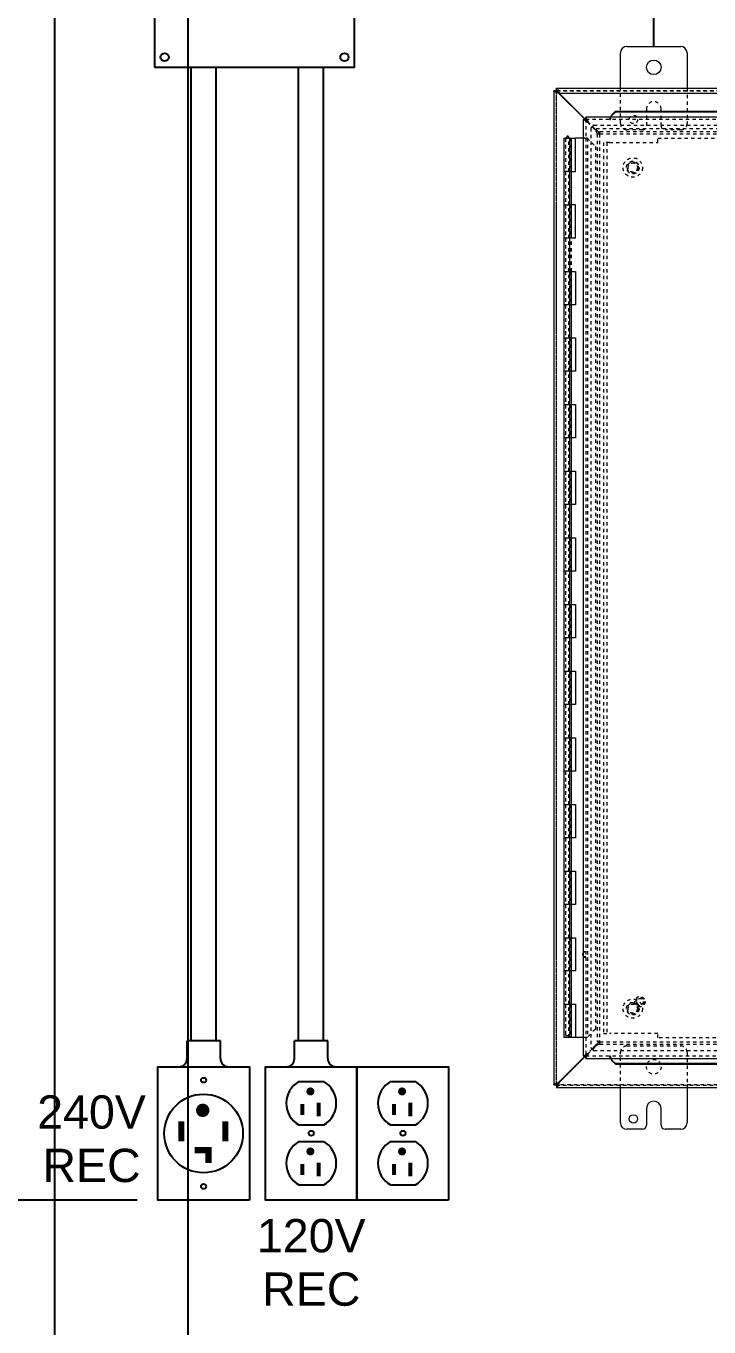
# Model space of a CAD drawing. Header units: inches. Extents: x -1574 to 492, y -294 to 234.
# Drawn here: x 217 to 237.49, y 58.92 to 97.97 of the extents above; entities that cross this region are included whole.
import ezdxf
from ezdxf.enums import TextEntityAlignment as Align

# ---------------------------------------------------------------- set-up
doc = ezdxf.new("R2010")
doc.units = ezdxf.units.IN
doc.header["$MEASUREMENT"] = 0
doc.linetypes.add('HIDDEN', pattern=[0.075, 0.05, -0.025])
for name, color, linetype in [('BODY', 3, 'Continuous'), ('Chamber', 9, 'Continuous'), ('DIMS', 171, 'Continuous'), ('EXTERIOR ELEC EQUIP', 190, 'Continuous'), ('FRONT_DOOR', 1, 'Continuous'), ('PANEL', 150, 'Continuous')]:
    doc.layers.add(name, color=color, linetype=linetype)
doc.styles.get("Standard").update_dxf_attribs({"font": 'ARIAL.TTF'})
doc.dimstyles.get("Standard").update_dxf_attribs({"dimtxt": 0.18, "dimasz": 0.18, "dimexe": 0.18, "dimexo": 0.0625, "dimgap": 0.09, "dimtad": 0, "dimtih": 1, "dimtoh": 1, "dimdec": 4, "dimzin": 0, "dimdsep": 46, "dimtxsty": 'Standard', "dimcen": 0.09, "dimadec": 0, "dimazin": 0, "dimtfac": 1, "dimtdec": 4, "dimtofl": 0, "dimtmove": 0, "dimatfit": 3, "dimfxl": 0, "dimtolj": 1, "dimtzin": 0, "dimarcsym": 0})

# ---------------------------------------------------------------- blocks, each defined once
blk = doc.blocks.new('controlbox')
at = {"layer": 'BODY', "linetype": 'Continuous', "lineweight": 15}
for p, q in [((-0.2, 32.19), (1.42, 32.19)), ((-0.39, 30.94), (-0.39, 32)), ((1.61, 32), (1.61, 30.94)), ((-2.39, 30.86), (-2.39, 1.02)), ((-2.318, 30.86), (-2.39, 30.86)), ((-2.31, 30.868), (-2.31, 30.94)), ((-2.31, 30.94), (21.53, 30.94)), ((-2.31, 30.838), (-2.31, 30.86)), ((-2.31, 30.86), (-2.288, 30.86)), ((-1.453, 29.995), (-2.238, 30.78)), ((-2.23, 30.788), (21.45, 30.788)), ((-1.437, 29.995), (-2.23, 30.788)), ((-2.091, 29.44), (-2.091, 28.44)), ((-2.091, 29.44), (-1.856, 29.44)), ((-1.856, 28.44), (-1.856, 29.44)), ((-1.856, 29.44), (-1.844, 29.44)), ((-1.844, 29.44), (-1.737, 29.44)), ((-1.873, 28.44), (-2.091, 28.44)), ((-2.091, 27.44), (-2.091, 26.44)), ((-2.091, 27.44), (-1.873, 27.44)), ((-1.856, 26.44), (-1.856, 27.44)), ((-1.873, 26.44), (-2.091, 26.44)), ((-2.091, 25.44), (-2.091, 24.44)), ((-2.091, 25.44), (-1.873, 25.44)), ((-1.856, 24.44), (-1.856, 25.44)), ((-1.873, 24.44), (-2.091, 24.44)), ((-2.091, 23.44), (-2.091, 22.44)), ((-2.091, 23.44), (-1.873, 23.44)), ((-1.856, 22.44), (-1.856, 23.44)), ((-1.873, 22.44), (-2.091, 22.44)), ((-2.091, 21.44), (-2.091, 20.44)), ((-2.091, 21.44), (-1.873, 21.44)), ((-1.856, 20.44), (-1.856, 21.44)), ((-1.873, 20.44), (-2.091, 20.44)), ((-2.091, 19.44), (-2.091, 18.44)), ((-2.091, 19.44), (-1.873, 19.44)), ((-1.856, 18.44), (-1.856, 19.44)), ((-1.873, 18.44), (-2.091, 18.44)), ((-2.091, 17.44), (-2.091, 16.44)), ((-2.091, 17.44), (-1.873, 17.44)), ((-1.856, 16.44), (-1.856, 17.44)), ((-1.873, 16.44), (-2.091, 16.44)), ((-2.091, 15.44), (-2.091, 14.44)), ((-2.091, 15.44), (-1.873, 15.44)), ((-1.856, 14.44), (-1.856, 15.44)), ((-1.873, 14.44), (-2.091, 14.44)), ((-2.091, 13.44), (-2.091, 12.44)), ((-2.091, 13.44), (-1.873, 13.44)), ((-1.856, 12.44), (-1.856, 13.44)), ((-1.873, 12.44), (-2.091, 12.44)), ((-2.091, 11.44), (-2.091, 10.44)), ((-2.091, 11.44), (-1.873, 11.44)), ((-1.856, 10.44), (-1.856, 11.44)), ((-1.873, 10.44), (-2.091, 10.44)), ((-2.091, 9.44), (-2.091, 8.44)), ((-2.091, 9.44), (-1.873, 9.44)), ((-1.856, 8.44), (-1.856, 9.44)), ((-1.873, 8.44), (-2.091, 8.44)), ((-2.091, 7.44), (-2.091, 6.44)), ((-2.091, 7.44), (-1.873, 7.44)), ((-1.856, 6.44), (-1.856, 7.44)), ((-1.873, 6.44), (-2.091, 6.44)), ((-2.091, 5.44), (-2.091, 4.44)), ((-2.091, 5.44), (-1.873, 5.44)), ((-1.856, 4.44), (-1.856, 5.44)), ((-1.873, 4.44), (-2.091, 4.44)), ((-2.091, 3.44), (-2.091, 2.44)), ((-2.091, 3.44), (-1.873, 3.44)), ((-1.856, 2.44), (-1.856, 3.44)), ((-1.856, 2.44), (-2.091, 2.44)), ((-1.844, 2.44), (-1.856, 2.44)), ((-1.737, 2.44), (-1.844, 2.44)), ((-2.238, 1.1), (-1.447, 1.891)), ((-1.433, 1.889), (-2.23, 1.092)), ((-2.39, 1.02), (-2.318, 1.02)), ((-2.31, 1.02), (-2.31, 1.042)), ((-2.288, 1.02), (-2.31, 1.02)), ((-2.31, 1.012), (-2.31, 0.94)), ((-2.31, 0.94), (21.53, 0.94)), ((-0.39, -0.12), (-0.39, 0.94)), ((1.61, 0.94), (1.61, -0.12)), ((0.391, 0.315), (0.391, -0.19)), ((0.829, -0.19), (0.829, 0.315)), ((0.271, -0.31), (-0.2, -0.31)), ((1.42, -0.31), (0.949, -0.31))]:
    blk.add_line(p, q, dxfattribs=at)
at = {"layer": 'BODY', "linetype": 'HIDDEN', "lineweight": 0}
for p, q in [((-2.318, 30.86), (-2.318, 1.02)), ((-2.31, 30.868), (21.53, 30.868)), ((-2.288, 30.86), (21.508, 30.86)), ((-0.39, 29.88), (-0.39, 30.94)), ((1.61, 30.94), (1.61, 29.88)), ((-2.31, 1.042), (-2.31, 30.838)), ((0.391, 30.315), (0.391, 29.81)), ((0.829, 29.81), (0.829, 30.315)), ((-1.167, 29.709), (-1.453, 29.995)), ((-1.159, 29.717), (-1.437, 29.995)), ((-1.275, 29.742), (-1.275, 2.138)), ((-1.167, 29.709), (-1.222, 29.764)), ((-1.159, 29.717), (-1.214, 29.772)), ((-1.192, 29.825), (20.412, 29.825)), ((20.379, 29.717), (-1.159, 29.717)), ((0.271, 29.69), (-0.2, 29.69)), ((1.42, 29.69), (0.949, 29.69)), ((-2.037, 29.44), (-2.037, 28.44)), ((-1.939, 28.44), (-1.939, 29.44)), ((-1.912, 28.44), (-1.912, 29.44)), ((-1.908, 29.44), (-1.908, 28.44)), ((-1.394, 29.44), (-1.144, 29.19)), ((-1.015, 29.557), (-1.087, 29.557)), ((-1.087, 29.557), (-1.087, 2.323)), ((-1.087, 29.557), (-1.087, 29.557)), ((-1.015, 29.557), (-1.015, 29.557)), ((-1.015, 29.557), (-1.015, 2.323)), ((-1.007, 29.565), (-1.007, 29.637)), ((-1.007, 29.637), (20.227, 29.637)), ((-1.007, 29.565), (-1.007, 29.565)), ((-1.007, 29.565), (20.227, 29.565)), ((-1.144, 29.19), (-1.144, 2.69)), ((-1.936, 27.44), (-1.936, 28.44)), ((-1.908, 27.44), (-1.908, 28.44)), ((-1.856, 28.44), (-1.873, 28.44)), ((-2.037, 27.44), (-2.037, 26.44)), ((-1.939, 26.44), (-1.939, 27.44)), ((-1.912, 26.44), (-1.912, 27.44)), ((-1.908, 27.44), (-1.908, 26.44)), ((-1.873, 27.44), (-1.856, 27.44)), ((-1.936, 25.44), (-1.936, 26.44)), ((-1.908, 25.44), (-1.908, 26.44)), ((-1.856, 26.44), (-1.873, 26.44)), ((-2.037, 25.44), (-2.037, 24.44)), ((-1.939, 24.44), (-1.939, 25.44)), ((-1.912, 24.44), (-1.912, 25.44)), ((-1.908, 25.44), (-1.908, 24.44)), ((-1.873, 25.44), (-1.856, 25.44)), ((-1.936, 23.44), (-1.936, 24.44)), ((-1.908, 23.44), (-1.908, 24.44)), ((-1.856, 24.44), (-1.873, 24.44)), ((-2.037, 23.44), (-2.037, 22.44)), ((-1.939, 22.44), (-1.939, 23.44)), ((-1.912, 22.44), (-1.912, 23.44)), ((-1.908, 23.44), (-1.908, 22.44)), ((-1.873, 23.44), (-1.856, 23.44)), ((-1.936, 21.44), (-1.936, 22.44)), ((-1.908, 21.44), (-1.908, 22.44)), ((-1.856, 22.44), (-1.873, 22.44)), ((-2.037, 21.44), (-2.037, 20.44)), ((-1.939, 20.44), (-1.939, 21.44)), ((-1.912, 20.44), (-1.912, 21.44)), ((-1.908, 21.44), (-1.908, 20.44)), ((-1.873, 21.44), (-1.856, 21.44)), ((-1.936, 19.44), (-1.936, 20.44)), ((-1.908, 19.44), (-1.908, 20.44)), ((-1.856, 20.44), (-1.873, 20.44)), ((-2.037, 19.44), (-2.037, 18.44)), ((-1.939, 18.44), (-1.939, 19.44)), ((-1.912, 18.44), (-1.912, 19.44)), ((-1.908, 19.44), (-1.908, 18.44)), ((-1.873, 19.44), (-1.856, 19.44)), ((-1.936, 17.44), (-1.936, 18.44)), ((-1.908, 17.44), (-1.908, 18.44)), ((-1.856, 18.44), (-1.873, 18.44)), ((-2.037, 17.44), (-2.037, 16.44)), ((-1.939, 16.44), (-1.939, 17.44)), ((-1.912, 16.44), (-1.912, 17.44)), ((-1.908, 17.44), (-1.908, 16.44)), ((-1.873, 17.44), (-1.856, 17.44)), ((-1.936, 15.44), (-1.936, 16.44)), ((-1.908, 15.44), (-1.908, 16.44)), ((-1.856, 16.44), (-1.873, 16.44)), ((-2.037, 15.44), (-2.037, 14.44)), ((-1.939, 14.44), (-1.939, 15.44)), ((-1.912, 14.44), (-1.912, 15.44)), ((-1.908, 15.44), (-1.908, 14.44)), ((-1.873, 15.44), (-1.856, 15.44)), ((-1.936, 13.44), (-1.936, 14.44)), ((-1.908, 13.44), (-1.908, 14.44)), ((-1.856, 14.44), (-1.873, 14.44)), ((-2.037, 13.44), (-2.037, 12.44)), ((-1.939, 12.44), (-1.939, 13.44)), ((-1.912, 12.44), (-1.912, 13.44)), ((-1.908, 13.44), (-1.908, 12.44)), ((-1.873, 13.44), (-1.856, 13.44)), ((-1.936, 11.44), (-1.936, 12.44)), ((-1.908, 11.44), (-1.908, 12.44)), ((-1.856, 12.44), (-1.873, 12.44)), ((-2.037, 11.44), (-2.037, 10.44)), ((-1.939, 10.44), (-1.939, 11.44)), ((-1.912, 10.44), (-1.912, 11.44)), ((-1.908, 11.44), (-1.908, 10.44)), ((-1.873, 11.44), (-1.856, 11.44)), ((-1.936, 9.44), (-1.936, 10.44)), ((-1.908, 9.44), (-1.908, 10.44)), ((-1.856, 10.44), (-1.873, 10.44)), ((-2.037, 9.44), (-2.037, 8.44)), ((-1.939, 8.44), (-1.939, 9.44)), ((-1.912, 8.44), (-1.912, 9.44)), ((-1.908, 9.44), (-1.908, 8.44)), ((-1.873, 9.44), (-1.856, 9.44)), ((-1.936, 7.44), (-1.936, 8.44)), ((-1.908, 7.44), (-1.908, 8.44)), ((-1.856, 8.44), (-1.873, 8.44)), ((-2.037, 7.44), (-2.037, 6.44)), ((-1.939, 6.44), (-1.939, 7.44)), ((-1.912, 6.44), (-1.912, 7.44)), ((-1.908, 7.44), (-1.908, 6.44)), ((-1.873, 7.44), (-1.856, 7.44)), ((-1.936, 5.44), (-1.936, 6.44)), ((-1.908, 5.44), (-1.908, 6.44)), ((-1.856, 6.44), (-1.873, 6.44)), ((-2.037, 5.44), (-2.037, 4.44)), ((-1.939, 4.44), (-1.939, 5.44)), ((-1.912, 4.44), (-1.912, 5.44)), ((-1.908, 5.44), (-1.908, 4.44)), ((-1.873, 5.44), (-1.856, 5.44)), ((-1.936, 3.44), (-1.936, 4.44)), ((-1.908, 3.44), (-1.908, 4.44)), ((-1.856, 4.44), (-1.873, 4.44)), ((-2.037, 3.44), (-2.037, 2.44)), ((-1.939, 2.44), (-1.939, 3.44)), ((-1.912, 2.44), (-1.912, 3.44)), ((-1.908, 3.44), (-1.908, 2.44)), ((-1.873, 3.44), (-1.856, 3.44)), ((-1.144, 2.69), (-1.394, 2.44)), ((-1.447, 1.891), (-1.167, 2.171)), ((-1.159, 2.163), (-1.433, 1.889)), ((-1.222, 2.116), (-1.167, 2.171)), ((-1.159, 2.163), (-1.214, 2.108)), ((-1.192, 2.055), (20.412, 2.055)), ((-1.015, 2.323), (-1.087, 2.323)), ((-1.087, 2.323), (-1.087, 2.323)), ((-1.015, 2.323), (-1.015, 2.323)), ((-1.007, 2.315), (-1.007, 2.315)), ((-1.007, 2.315), (20.227, 2.315)), ((-1.007, 2.243), (-1.007, 2.315)), ((-1.007, 2.243), (20.227, 2.243)), ((-0.39, 0.94), (-0.39, 2)), ((-0.2, 2.19), (1.42, 2.19)), ((1.61, 2), (1.61, 0.94)), ((-2.31, 1.012), (21.53, 1.012)), ((21.508, 1.02), (-2.288, 1.02))]:
    blk.add_line(p, q, dxfattribs=at)
at = {"layer": 'BODY', "linetype": 'Continuous', "lineweight": 15}
for centre, radius in [((0.61, 31.565), 0.219), ((0, 0), 0.125)]:
    blk.add_circle(centre, radius, dxfattribs=at)
at = {"layer": 'BODY', "linetype": 'HIDDEN', "lineweight": 0}
for centre, radius in [((0, 30), 0.125), ((-0.02, 28.557), 0.29), ((-0.02, 28.557), 0.19), ((-0.02, 28.557), 0.188), ((-0.02, 28.557), 0.165), ((-0.02, 28.557), 0.138), ((-0.02, 3.31), 0.29), ((-0.02, 3.31), 0.19), ((-0.02, 3.31), 0.187), ((-0.02, 3.31), 0.165), ((-0.02, 3.31), 0.138), ((0.61, 1.565), 0.219)]:
    blk.add_circle(centre, radius, dxfattribs=at)
at = {"layer": 'BODY', "linetype": 'Continuous', "lineweight": 15}
for centre, radius, start, end in [((-0.2, 32), 0.19, 90, 180), ((1.42, 32), 0.19, 0, 90), ((0.61, 0.315), 0.219, 0, 180), ((-0.2, -0.12), 0.19, 180, 270), ((0.271, -0.19), 0.12, 270, 0), ((0.949, -0.19), 0.12, 180, 270), ((1.42, -0.12), 0.19, 270, 0)]:
    blk.add_arc(centre, radius, start, end, dxfattribs=at)
at = {"layer": 'BODY', "linetype": 'HIDDEN', "lineweight": 0}
for centre, radius, start, end in [((0.61, 30.315), 0.219, 0, 180), ((-1.244, 29.742), 0.031, 45, 180), ((-1.192, 29.794), 0.031, 90, 225), ((-0.2, 29.88), 0.19, 180, 270), ((0.271, 29.81), 0.12, 270, 0), ((0.949, 29.81), 0.12, 180, 270), ((1.42, 29.88), 0.19, 270, 0), ((-1.244, 2.138), 0.031, 180, 315), ((-1.192, 2.086), 0.031, 135, 270), ((-0.2, 2), 0.19, 90, 180), ((1.42, 2), 0.19, 0, 90)]:
    blk.add_arc(centre, radius, start, end, dxfattribs=at)
at = {"layer": 'BODY', "linetype": 'Continuous', "lineweight": 15}
for points, knots in [([(-2.238, 30.78), (-2.256, 30.786), (-2.292, 30.798), (-2.339, 30.816), (-2.374, 30.834), (-2.389, 30.849), (-2.39, 30.858), (-2.39, 30.86)], [0, 0, 0, 0, 0.22646, 0.452969, 0.679478, 0.905987, 1, 1, 1, 1]), ([(-2.238, 30.78), (-2.249, 30.787), (-2.27, 30.8), (-2.297, 30.821), (-2.315, 30.841), (-2.317, 30.854), (-2.318, 30.86)], [0, 0, 0, 0, 0.253317, 0.508205, 0.763097, 1, 1, 1, 1]), ([(-2.31, 30.94), (-2.304, 30.938), (-2.292, 30.934), (-2.274, 30.905), (-2.256, 30.863), (-2.241, 30.821), (-2.232, 30.795), (-2.23, 30.788)], [0, 0, 0, 0, 0.22646, 0.452969, 0.679478, 0.905987, 1, 1, 1, 1]), ([(-2.31, 30.868), (-2.303, 30.867), (-2.29, 30.864), (-2.269, 30.845), (-2.249, 30.819), (-2.236, 30.798), (-2.23, 30.788)], [0, 0, 0, 0, 0.253317, 0.508205, 0.763097, 1, 1, 1, 1]), ([(-2.39, 1.02), (-2.388, 1.026), (-2.384, 1.038), (-2.355, 1.056), (-2.313, 1.074), (-2.271, 1.089), (-2.245, 1.098), (-2.238, 1.1)], [0, 0, 0, 0, 0.22646, 0.452969, 0.679478, 0.905987, 1, 1, 1, 1]), ([(-2.318, 1.02), (-2.317, 1.027), (-2.314, 1.04), (-2.295, 1.061), (-2.269, 1.081), (-2.248, 1.094), (-2.238, 1.1)], [0, 0, 0, 0, 0.253317, 0.508205, 0.763097, 1, 1, 1, 1]), ([(-2.23, 1.092), (-2.236, 1.074), (-2.248, 1.038), (-2.266, 0.991), (-2.284, 0.956), (-2.299, 0.941), (-2.308, 0.94), (-2.31, 0.94)], [0, 0, 0, 0, 0.22646, 0.452969, 0.679478, 0.905987, 1, 1, 1, 1]), ([(-2.23, 1.092), (-2.237, 1.081), (-2.25, 1.06), (-2.271, 1.033), (-2.291, 1.015), (-2.304, 1.013), (-2.31, 1.012)], [0, 0, 0, 0, 0.253317, 0.508205, 0.763097, 1, 1, 1, 1])]:
    blk.add_open_spline(points, degree=3, knots=knots, dxfattribs=at)
at = {"layer": 'BODY', "linetype": 'HIDDEN', "lineweight": 0}
for points, knots in [([(-1.015, 29.557), (-1.019, 29.571), (-1.026, 29.598), (-1.067, 29.639), (-1.117, 29.676), (-1.152, 29.699), (-1.167, 29.709)], [0, 0, 0, 0, 0.268288, 0.536871, 0.805455, 1, 1, 1, 1]), ([(-1.087, 29.557), (-1.09, 29.575), (-1.097, 29.612), (-1.13, 29.663), (-1.156, 29.695), (-1.167, 29.709)], [0, 0, 0, 0, 0.360075, 0.721507, 1, 1, 1, 1]), ([(-1.159, 29.717), (-1.146, 29.696), (-1.118, 29.655), (-1.077, 29.604), (-1.04, 29.573), (-1.017, 29.567), (-1.007, 29.565)], [0, 0, 0, 0, 0.268288, 0.536871, 0.805455, 1, 1, 1, 1]), ([(-1.159, 29.717), (-1.141, 29.703), (-1.104, 29.674), (-1.054, 29.644), (-1.021, 29.639), (-1.007, 29.637)], [0, 0, 0, 0, 0.360075, 0.721507, 1, 1, 1, 1]), ([(-1.167, 2.171), (-1.146, 2.184), (-1.105, 2.212), (-1.054, 2.253), (-1.023, 2.29), (-1.017, 2.313), (-1.015, 2.323)], [0, 0, 0, 0, 0.268288, 0.536871, 0.805455, 1, 1, 1, 1]), ([(-1.167, 2.171), (-1.153, 2.189), (-1.124, 2.226), (-1.094, 2.276), (-1.089, 2.309), (-1.087, 2.323)], [0, 0, 0, 0, 0.360075, 0.721507, 1, 1, 1, 1]), ([(-1.007, 2.315), (-1.021, 2.311), (-1.048, 2.303), (-1.089, 2.263), (-1.126, 2.213), (-1.149, 2.178), (-1.159, 2.163)], [0, 0, 0, 0, 0.26864, 0.537575, 0.806511, 1, 1, 1, 1]), ([(-1.007, 2.243), (-1.025, 2.24), (-1.062, 2.233), (-1.113, 2.2), (-1.145, 2.174), (-1.159, 2.163)], [0, 0, 0, 0, 0.360547, 0.722452, 1, 1, 1, 1])]:
    blk.add_open_spline(points, degree=3, knots=knots, dxfattribs=at)
at = {"layer": 'FRONT_DOOR', "linetype": 'Continuous', "lineweight": 15}
for p, q in [((-0.665, 30.096), (-0.665, 30.097)), ((-0.656, 30.133), (-0.536, 30.246)), ((-0.536, 30.221), (-0.656, 30.108)), ((-0.656, 30.133), (-0.656, 30.108)), ((-0.536, 30.221), (-0.536, 30.246)), ((-0.536, 30.246), (19.774, 30.246)), ((19.774, 30.221), (-0.536, 30.221)), ((-1.506, 29.995), (-1.506, 1.891)), ((-1.506, 29.995), (-1.434, 29.995)), ((20.671, 30.068), (-1.433, 30.068)), ((-1.433, 29.996), (-1.433, 30.068)), ((-1.993, 29.502), (-2.029, 29.44)), ((-1.955, 29.502), (-1.993, 29.502)), ((-1.919, 29.44), (-1.955, 29.502)), ((-1.506, 29.44), (-1.737, 29.44)), ((-1.737, 28.44), (-1.737, 29.44)), ((-2.091, 28.44), (-2.091, 27.44)), ((-1.974, 28.44), (-1.737, 28.44)), ((-1.737, 27.44), (-1.974, 27.44)), ((-1.737, 26.44), (-1.737, 27.44)), ((-2.091, 26.44), (-2.091, 25.44)), ((-1.737, 26.44), (-1.974, 26.44)), ((-1.974, 25.44), (-1.737, 25.44)), ((-1.737, 25.44), (-1.737, 24.44)), ((-2.091, 24.44), (-2.091, 23.44)), ((-1.737, 24.44), (-1.974, 24.44)), ((-1.974, 23.44), (-1.737, 23.44)), ((-1.737, 23.44), (-1.737, 22.44)), ((-2.091, 22.44), (-2.091, 21.44)), ((-1.737, 22.44), (-1.974, 22.44)), ((-1.974, 21.44), (-1.737, 21.44)), ((-1.737, 21.44), (-1.737, 20.44)), ((-2.091, 20.44), (-2.091, 19.44)), ((-1.737, 20.44), (-1.974, 20.44)), ((-1.974, 19.44), (-1.737, 19.44)), ((-1.737, 19.44), (-1.737, 18.44)), ((-2.091, 18.44), (-2.091, 17.44)), ((-1.737, 18.44), (-1.974, 18.44)), ((-1.974, 17.44), (-1.737, 17.44)), ((-1.737, 17.44), (-1.737, 16.44)), ((-2.091, 16.44), (-2.091, 15.44)), ((-1.737, 16.44), (-1.974, 16.44)), ((-1.974, 15.44), (-1.737, 15.44)), ((-1.737, 15.44), (-1.737, 14.44)), ((-2.091, 14.44), (-2.091, 13.44)), ((-1.737, 14.44), (-1.974, 14.44)), ((-1.974, 13.44), (-1.737, 13.44)), ((-1.737, 13.44), (-1.737, 12.44)), ((-2.091, 12.44), (-2.091, 11.44)), ((-1.737, 12.44), (-1.974, 12.44)), ((-1.974, 11.44), (-1.737, 11.44)), ((-1.737, 11.44), (-1.737, 10.44)), ((-2.091, 10.44), (-2.091, 9.44)), ((-1.737, 10.44), (-1.974, 10.44)), ((-1.974, 9.44), (-1.737, 9.44)), ((-1.737, 9.44), (-1.737, 8.44)), ((-2.091, 8.44), (-2.091, 7.44)), ((-1.737, 8.44), (-1.974, 8.44)), ((-1.974, 7.44), (-1.737, 7.44)), ((-1.737, 7.44), (-1.737, 6.44)), ((-2.091, 6.44), (-2.091, 5.44)), ((-1.737, 6.44), (-1.974, 6.44)), ((-1.974, 5.44), (-1.737, 5.44)), ((-1.737, 5.44), (-1.737, 4.44)), ((-2.091, 4.44), (-2.091, 3.44)), ((-1.737, 4.44), (-1.974, 4.44)), ((-1.974, 3.44), (-1.737, 3.44)), ((-1.737, 3.44), (-1.737, 2.44)), ((-1.506, 2.44), (-1.737, 2.44)), ((-1.434, 1.891), (-1.506, 1.891)), ((-1.433, 1.818), (-1.433, 1.89)), ((-1.433, 1.818), (20.671, 1.818)), ((-0.536, 1.665), (-0.656, 1.778)), ((-0.656, 1.778), (-0.656, 1.753)), ((-0.656, 1.753), (-0.536, 1.64)), ((19.774, 1.665), (-0.536, 1.665)), ((-0.536, 1.64), (-0.536, 1.665)), ((-0.536, 1.64), (19.774, 1.64))]:
    blk.add_line(p, q, dxfattribs=at)
at = {"layer": 'FRONT_DOOR', "linetype": 'HIDDEN', "lineweight": 0}
for p, q in [((-0.665, 30.093), (-0.665, 30.096)), ((-1.434, 29.995), (-1.434, 29.44)), ((20.671, 29.996), (-1.433, 29.996)), ((-0.699, 29.996), (-0.699, 30.068)), ((-2.029, 29.44), (-2.037, 29.427)), ((-1.912, 29.427), (-2.037, 29.427)), ((-2.037, 29.427), (-2.037, 2.502)), ((-1.912, 29.427), (-1.919, 29.44)), ((-1.912, 2.502), (-1.912, 29.427)), ((-1.464, 29.44), (-1.506, 29.44)), ((-1.464, 29.44), (-1.434, 29.44)), ((-1.434, 29.44), (-1.434, 2.44)), ((-1.379, 29.44), (-1.434, 29.44)), ((-1.379, 29.44), (-1.379, 2.44)), ((-2.036, 28.44), (-2.036, 27.44)), ((-1.921, 28.44), (-1.921, 27.44)), ((-1.912, 27.44), (-1.912, 28.44)), ((-1.873, 28.44), (-1.873, 27.44)), ((-1.857, 27.44), (-1.857, 28.44)), ((-2.036, 26.44), (-2.036, 25.44)), ((-1.921, 26.44), (-1.921, 25.44)), ((-1.912, 25.44), (-1.912, 26.44)), ((-1.873, 25.44), (-1.873, 26.44)), ((-1.857, 25.44), (-1.857, 26.44)), ((-2.036, 24.44), (-2.036, 23.44)), ((-1.921, 24.44), (-1.921, 23.44)), ((-1.912, 23.44), (-1.912, 24.44)), ((-1.873, 24.44), (-1.873, 23.44)), ((-1.857, 23.44), (-1.857, 24.44)), ((-2.036, 22.44), (-2.036, 21.44)), ((-1.921, 22.44), (-1.921, 21.44)), ((-1.912, 21.44), (-1.912, 22.44)), ((-1.873, 22.44), (-1.873, 21.44)), ((-1.857, 21.44), (-1.857, 22.44)), ((-2.036, 20.44), (-2.036, 19.44)), ((-1.921, 20.44), (-1.921, 19.44)), ((-1.912, 19.44), (-1.912, 20.44)), ((-1.873, 20.44), (-1.873, 19.44)), ((-1.857, 19.44), (-1.857, 20.44)), ((-2.036, 18.44), (-2.036, 17.44)), ((-1.921, 18.44), (-1.921, 17.44)), ((-1.912, 17.44), (-1.912, 18.44)), ((-1.873, 18.44), (-1.873, 17.44)), ((-1.857, 17.44), (-1.857, 18.44)), ((-2.036, 16.44), (-2.036, 15.44)), ((-1.921, 16.44), (-1.921, 15.44)), ((-1.912, 15.44), (-1.912, 16.44)), ((-1.873, 16.44), (-1.873, 15.44)), ((-1.857, 15.44), (-1.857, 16.44)), ((-2.036, 14.44), (-2.036, 13.44)), ((-1.921, 14.44), (-1.921, 13.44)), ((-1.912, 13.44), (-1.912, 14.44)), ((-1.873, 14.44), (-1.873, 13.44)), ((-1.857, 13.44), (-1.857, 14.44)), ((-2.036, 12.44), (-2.036, 11.44)), ((-1.921, 12.44), (-1.921, 11.44)), ((-1.912, 11.44), (-1.912, 12.44)), ((-1.873, 12.44), (-1.873, 11.44)), ((-1.857, 11.44), (-1.857, 12.44)), ((-2.036, 10.44), (-2.036, 9.44)), ((-1.921, 10.44), (-1.921, 9.44)), ((-1.912, 9.44), (-1.912, 10.44)), ((-1.873, 10.44), (-1.873, 9.44)), ((-1.857, 9.44), (-1.857, 10.44)), ((-2.036, 8.44), (-2.036, 7.44)), ((-1.921, 8.44), (-1.921, 7.44)), ((-1.912, 7.44), (-1.912, 8.44)), ((-1.873, 8.44), (-1.873, 7.44)), ((-1.857, 7.44), (-1.857, 8.44)), ((-2.036, 6.44), (-2.036, 5.44)), ((-1.921, 6.44), (-1.921, 5.44)), ((-1.912, 5.44), (-1.912, 6.44)), ((-1.873, 6.44), (-1.873, 5.44)), ((-1.857, 5.44), (-1.857, 6.44)), ((-1.506, 5.023), (-1.434, 5.023)), ((-1.506, 4.857), (-1.434, 4.857)), ((-1.434, 5.002), (-1.479, 5.002)), ((-1.479, 4.877), (-1.434, 4.877)), ((-2.036, 4.44), (-2.036, 3.44)), ((-1.921, 4.44), (-1.921, 3.44)), ((-1.912, 3.44), (-1.912, 4.44)), ((-1.873, 4.44), (-1.873, 3.44)), ((-1.857, 3.44), (-1.857, 4.44)), ((-2.037, 2.502), (-1.912, 2.502)), ((-1.464, 2.44), (-1.506, 2.44)), ((-1.434, 2.44), (-1.464, 2.44)), ((-1.434, 2.44), (-1.434, 1.891)), ((-1.379, 2.44), (-1.434, 2.44)), ((-1.433, 1.89), (20.671, 1.89)), ((-0.699, 1.818), (-0.699, 1.89)), ((-0.665, 1.789), (-0.665, 1.793))]:
    blk.add_line(p, q, dxfattribs=at)
for radius in [0.155, 0.125, 0.095]:
    blk.add_circle((0.196, 3.52), radius, dxfattribs=at)
at = {"layer": 'FRONT_DOOR', "linetype": 'Continuous', "lineweight": 15}
for centre, start, end in [((-1.479, 4.952), 122.6836, 180), ((-1.479, 4.928), 180, 237.3164)]:
    blk.add_arc(centre, 0.05, start, end, dxfattribs=at)
at = {"layer": 'FRONT_DOOR', "linetype": 'HIDDEN', "lineweight": 0}
for centre, start, end in [((-1.479, 4.952), 90, 122.6836), ((-1.479, 4.928), 237.3164, 270)]:
    blk.add_arc(centre, 0.05, start, end, dxfattribs=at)
at = {"layer": 'FRONT_DOOR', "linetype": 'Continuous', "lineweight": 15}
for points, knots in [([(-0.656, 30.108), (-0.659, 30.104), (-0.666, 30.096), (-0.675, 30.084), (-0.684, 30.074), (-0.692, 30.069), (-0.697, 30.068), (-0.699, 30.068)], [0, 0, 0, 0, 0.212699, 0.431975, 0.651275, 0.870573, 1, 1, 1, 1]), ([(-0.665, 30.093), (-0.664, 30.101), (-0.661, 30.114), (-0.658, 30.127), (-0.656, 30.133)], [0, 0, 0, 0, 0.561976, 1, 1, 1, 1]), ([(-1.354, 29.916), (-1.373, 29.926), (-1.411, 29.946), (-1.461, 29.972), (-1.494, 29.989), (-1.505, 29.995), (-1.506, 29.995), (-1.506, 29.995)], [0, 0, 0, 0, 0.255211, 0.508656, 0.741907, 0.946616, 1, 1, 1, 1]), ([(-1.354, 29.916), (-1.366, 29.928), (-1.387, 29.949), (-1.412, 29.973), (-1.426, 29.987), (-1.433, 29.994), (-1.434, 29.995), (-1.434, 29.995)], [0, 0, 0, 0, 0.339765, 0.579398, 0.756975, 0.898713, 1, 1, 1, 1]), ([(-1.433, 30.068), (-1.433, 30.068), (-1.433, 30.067), (-1.428, 30.057), (-1.415, 30.033), (-1.396, 29.997), (-1.375, 29.956), (-1.36, 29.928), (-1.354, 29.916)], [0, 0, 0, 0, 0.079848, 0.240875, 0.424509, 0.622831, 0.843362, 1, 1, 1, 1]), ([(-1.433, 29.996), (-1.433, 29.996), (-1.433, 29.995), (-1.428, 29.99), (-1.415, 29.978), (-1.393, 29.956), (-1.371, 29.933), (-1.357, 29.919), (-1.354, 29.916)], [0, 0, 0, 0, 0.069438, 0.202387, 0.372254, 0.603955, 0.917151, 1, 1, 1, 1]), ([(-1.529, 4.952), (-1.529, 4.952), (-1.529, 4.952), (-1.529, 4.951), (-1.529, 4.949), (-1.529, 4.947), (-1.529, 4.944), (-1.529, 4.94), (-1.529, 4.936), (-1.529, 4.933), (-1.529, 4.931), (-1.529, 4.929), (-1.529, 4.928), (-1.529, 4.928), (-1.529, 4.928)], [0, 0, 0, 0, 0.119722, 0.184591, 0.25, 0.31487, 0.380278, 0.5, 0.619722, 0.684591, 0.75, 0.81487, 0.880278, 1, 1, 1, 1]), ([(-1.506, 1.891), (-1.506, 1.891), (-1.505, 1.891), (-1.495, 1.896), (-1.471, 1.909), (-1.435, 1.928), (-1.394, 1.949), (-1.366, 1.964), (-1.354, 1.97)], [0, 0, 0, 0, 0.079848, 0.240875, 0.424509, 0.622831, 0.843362, 1, 1, 1, 1]), ([(-1.434, 1.891), (-1.434, 1.891), (-1.433, 1.891), (-1.428, 1.896), (-1.416, 1.909), (-1.394, 1.931), (-1.371, 1.953), (-1.357, 1.967), (-1.354, 1.97)], [0, 0, 0, 0, 0.069438, 0.202387, 0.372254, 0.603955, 0.917151, 1, 1, 1, 1]), ([(-1.354, 1.97), (-1.364, 1.951), (-1.384, 1.913), (-1.41, 1.863), (-1.427, 1.83), (-1.433, 1.819), (-1.433, 1.818), (-1.433, 1.818)], [0, 0, 0, 0, 0.255211, 0.508656, 0.741907, 0.946616, 1, 1, 1, 1]), ([(-1.354, 1.97), (-1.366, 1.958), (-1.387, 1.937), (-1.411, 1.912), (-1.425, 1.898), (-1.432, 1.891), (-1.433, 1.89), (-1.433, 1.89)], [0, 0, 0, 0, 0.339765, 0.579398, 0.756975, 0.898713, 1, 1, 1, 1]), ([(-0.699, 1.818), (-0.696, 1.818), (-0.69, 1.817), (-0.681, 1.809), (-0.671, 1.798), (-0.663, 1.787), (-0.658, 1.78), (-0.656, 1.778)], [0, 0, 0, 0, 0.212699, 0.431975, 0.651275, 0.870573, 1, 1, 1, 1]), ([(-0.656, 1.753), (-0.659, 1.765), (-0.662, 1.779), (-0.665, 1.792), (-0.665, 1.793)], [0, 0, 0, 0, 0.909474, 1, 1, 1, 1])]:
    blk.add_open_spline(points, degree=3, knots=knots, dxfattribs=at)
at = {"layer": 'FRONT_DOOR', "linetype": 'HIDDEN', "lineweight": 0}
for points, knots in [([(-0.699, 29.996), (-0.697, 29.997), (-0.691, 30), (-0.683, 30.019), (-0.676, 30.047), (-0.67, 30.073), (-0.666, 30.089), (-0.665, 30.093)], [0, 0, 0, 0, 0.239121, 0.46627, 0.693416, 0.920562, 1, 1, 1, 1]), ([(-0.665, 1.793), (-0.668, 1.804), (-0.673, 1.826), (-0.68, 1.855), (-0.688, 1.878), (-0.694, 1.889), (-0.698, 1.89), (-0.699, 1.89)], [0, 0, 0, 0, 0.203366, 0.430531, 0.657696, 0.884861, 1, 1, 1, 1])]:
    blk.add_open_spline(points, degree=3, knots=knots, dxfattribs=at)
at = {"layer": 'PANEL', "linetype": 'HIDDEN', "lineweight": 0}
for p, q in [((-0.718, 29.307), (-0.895, 29.307)), ((-0.895, 29.307), (-0.895, 2.563)), ((-0.798, 29.307), (-0.798, 2.563)), ((-0.718, 29.307), (0.735, 29.307)), ((0.735, 29.435), (18.475, 29.435)), ((0.735, 29.307), (0.735, 29.435)), ((-0.895, 2.563), (-0.718, 2.563)), ((0.735, 2.563), (-0.718, 2.563)), ((0.735, 2.435), (0.735, 2.563)), ((18.475, 2.435), (0.735, 2.435))]:
    blk.add_line(p, q, dxfattribs=at)
blk = doc.blocks.new('Fs1box')
at = {"linetype": 'Continuous'}
for p, q in [((0.25, 0.5), (0.783, 0.5)), ((0.783, -0.5), (0.783, 0.5)), ((0.25, -0.5), (0.783, -0.5))]:
    blk.add_line(p, q, dxfattribs=at)
blk.add_lwpolyline([(-4, -1.375), (-4, 1.375), (0, 1.375), (0, -1.375)], close=True, dxfattribs=at)
for centre, start, end in [((0.25, 0.75), 180, 270), ((0.25, -0.75), 90, 180)]:
    blk.add_arc(centre, 0.25, start, end, dxfattribs=at)
blk = doc.blocks.new('*D103')
at = {"layer": 'Defpoints', "color": 0}
for p in [(217.854, 111.735), (217.854, 102.729), (235.835, 96.729)]:
    blk.add_point(p, dxfattribs=at)
at = {"layer": 'DIMS', "color": 0, "lineweight": -2}
for p, q in [((217.854, 103.354), (217.854, 113.535)), ((235.835, 97.354), (235.835, 113.535)), ((219.654, 111.735), (221.594, 111.735)), ((234.035, 111.735), (232.096, 111.735))]:
    blk.add_line(p, q, dxfattribs=at)
at = {"layer": 'DIMS', "color": 0}
for points in [[(219.654, 112.035), (219.654, 111.435), (217.854, 111.735)], [(234.035, 112.035), (234.035, 111.435), (235.835, 111.735)]]:
    blk.add_solid(points, dxfattribs=at)
at = {"layer": 'DIMS', "color": 0, "insert": (226.845, 111.735), "char_height": 1.8, "attachment_point": 5}
blk.add_mtext('\\A1;17.9807', dxfattribs=at)
blk = doc.blocks.new('*D105')
at = {"layer": 'Defpoints', "color": 0}
for p in [(282.627, 118.55), (217.854, 102.729), (282.627, 96.539)]:
    blk.add_point(p, dxfattribs=at)
at = {"layer": 'DIMS', "color": 0, "lineweight": -2}
for p, q in [((217.854, 103.354), (217.854, 120.35)), ((282.627, 97.164), (282.627, 120.35)), ((219.654, 118.55), (244.9, 118.55)), ((280.827, 118.55), (255.581, 118.55))]:
    blk.add_line(p, q, dxfattribs=at)
at = {"layer": 'DIMS', "color": 0}
for points in [[(219.654, 118.85), (219.654, 118.25), (217.854, 118.55)], [(280.827, 118.85), (280.827, 118.25), (282.627, 118.55)]]:
    blk.add_solid(points, dxfattribs=at)
at = {"layer": 'DIMS', "color": 0, "insert": (250.241, 118.55), "char_height": 1.8, "attachment_point": 5}
blk.add_mtext('\\A1;64.7727', dxfattribs=at)
blk = doc.blocks.new('*D123')
at = {"layer": 'Defpoints', "color": 0}
for p in [(220.953, 62.729), (201.417, 2.729), (217.854, 2.729)]:
    blk.add_point(p, dxfattribs=at)
at = {"layer": 'DIMS', "color": 0, "lineweight": -2}
for p, q in [((220.328, 62.729), (199.617, 62.729)), ((201.417, 60.929), (201.417, 34.548)), ((201.417, 4.529), (201.417, 30.91)), ((217.229, 2.729), (199.617, 2.729))]:
    blk.add_line(p, q, dxfattribs=at)
at = {"layer": 'DIMS', "color": 0}
for points in [[(201.117, 60.929), (201.717, 60.929), (201.417, 62.729)], [(201.117, 4.529), (201.717, 4.529), (201.417, 2.729)]]:
    blk.add_solid(points, dxfattribs=at)
at = {"layer": 'DIMS', "color": 0, "insert": (201.417, 32.729), "char_height": 1.8, "attachment_point": 5}
blk.add_mtext('\\A1;60.0000', dxfattribs=at)

msp = doc.modelspace()

# ---------------------------------------------------------------- linework, layer by layer
at = {"layer": 'Chamber'}
for p, q in [((217.85439, 102.72858), (217.85439, 2.72858)), ((221.85439, 99.72858), (221.85439, 5.72858))]:
    msp.add_line(p, q, dxfattribs=at)
at = {"layer": 'EXTERIOR ELEC EQUIP'}
for p, q in [((221.95306, 67.51146), (221.95306, 96.72858)), ((222.70306, 67.51146), (222.70306, 96.72858)), ((225.17758, 67.51146), (225.17758, 96.72858)), ((225.92758, 67.51146), (225.92758, 96.72858)), ((225.18159, 66.2828), (225.93199, 66.2828)), ((227.93159, 66.2828), (228.68199, 66.2828)), ((225.18159, 64.98399), (225.93199, 64.98399)), ((227.93159, 64.98399), (228.68199, 64.98399)), ((225.18159, 64.48095), (225.93199, 64.48095)), ((227.93159, 64.48095), (228.68199, 64.48095)), ((225.18159, 63.18214), (225.93199, 63.18214)), ((227.93159, 63.18214), (228.68199, 63.18214))]:
    msp.add_line(p, q, dxfattribs=at)
msp.add_lwpolyline([(220.85439, 96.72858), (226.85439, 96.72858), (226.85439, 102.72858), (220.85439, 102.72858)], close=True, dxfattribs=at)
at = {"layer": 'EXTERIOR ELEC EQUIP', "linetype": 'Continuous'}
msp.add_lwpolyline([(229.67758, 62.72858), (226.92758, 62.72858), (226.92758, 66.72858), (229.67758, 66.72858)], close=True, dxfattribs=at)
at = {"layer": 'EXTERIOR ELEC EQUIP'}
for points, const_width in [([(225.53053, 66.04801, -1), (225.53053, 65.92801, -1)], 0.12), ([(228.28053, 66.04801, -1), (228.28053, 65.92801, -1)], 0.12), ([(222.29778, 65.52144, -1), (222.29778, 65.32136, -1)], 0.20007), ([(225.53053, 64.24616, -1), (225.53053, 64.12616, -1)], 0.12), ([(228.28053, 64.24616, -1), (228.28053, 64.12616, -1)], 0.12)]:
    msp.add_lwpolyline(points, format="xyb", close=True, dxfattribs=dict(at, const_width=const_width))
for points, const_width in [([(225.29267, 65.61385), (225.29267, 65.28505)], 0.12), ([(225.77972, 65.64787), (225.77972, 65.2397)], 0.12), ([(228.04267, 65.61385), (228.04267, 65.28505)], 0.12), ([(228.52972, 65.64787), (228.52972, 65.2397)], 0.12), ([(221.65985, 65.0955), (221.65985, 64.48768)], 0.1787), ([(222.97514, 65.0955), (222.97514, 64.48768)], 0.1787), ([(222.05259, 64.22177), (222.46834, 64.22177), (222.46834, 63.84403)], 0.1875), ([(225.29267, 63.812), (225.29267, 63.4832)], 0.12), ([(225.77972, 63.84602), (225.77972, 63.43785)], 0.12), ([(228.04267, 63.812), (228.04267, 63.4832)], 0.12), ([(228.52972, 63.84602), (228.52972, 63.43785)], 0.12)]:
    msp.add_lwpolyline(points, dxfattribs=dict(at, const_width=const_width))
for centre, radius in [((221.15722, 97.0332), 0.12299), ((226.55156, 97.0332), 0.12299), ((222.32404, 66.32654), 0.075), ((222.32404, 64.72682), 1.17991), ((225.55679, 64.73247), 0.075), ((228.30679, 64.73247), 0.075), ((222.32404, 63.1384), 0.075)]:
    msp.add_circle(centre, radius, dxfattribs=at)
for centre, start, end in [((225.55679, 65.6334), 120.017761, 239.982239), ((225.55679, 65.6334), 300.017761, 59.982239), ((228.30679, 65.6334), 120.017761, 239.982239), ((228.30679, 65.6334), 300.017761, 59.982239), ((225.55679, 63.83155), 120.017761, 239.982239), ((225.55679, 63.83155), 300.017761, 59.982239), ((228.30679, 63.83155), 120.017761, 239.982239), ((228.30679, 63.83155), 300.017761, 59.982239)]:
    msp.add_arc(centre, 0.75, start, end, dxfattribs=at)

# ---------------------------------------------------------------- block references
at = {"layer": 'Chamber'}
msp.add_blockref('controlbox', (235.22512, 65.16358), dxfattribs=at)
at = {"layer": 'EXTERIOR ELEC EQUIP', "rotation": 90}
for p in [(222.32806, 66.72858), (225.55258, 66.72858)]:
    msp.add_blockref('Fs1box', p, dxfattribs=at)

# ---------------------------------------------------------------- texts
at = {"layer": 'EXTERIOR ELEC EQUIP'}
for s, p in [('240V', (218.96184, 64.87085)), ('REC', (218.96184, 63.26785)), ('120V', (225.55577, 61.15883)), ('REC', (225.55577, 59.55583))]:
    msp.add_text(s, height=1, dxfattribs=at).set_placement(p, align=Align.CENTER)

# ---------------------------------------------------------------- dimensions: what is measured, and where the dimension line sits
at = {"layer": 'DIMS'}
for base, p1, p2, picture, middle in [((282.62711, 118.55016), (217.85439, 102.72858), (282.62711, 96.53858), '*D105', (250.24075, 118.55016)), ((217.85439, 111.73457), (235.83512, 96.72858), (217.85439, 102.72858), '*D103', (226.84475, 111.73457))]:
    dim = msp.add_linear_dim(base=base, p1=p1, p2=p2, dimstyle='Standard', override={"dimscale": 10}, dxfattribs=at)
    dim.commit()
    dim.dimension.update_dxf_attribs({"geometry": picture, "text_midpoint": middle})
dim = msp.add_linear_dim(base=(201.41654, 2.72858), p1=(220.95306, 62.72858), p2=(217.85439, 2.72858), angle=90, dimstyle='Standard', override={"dimscale": 10}, dxfattribs=at)
dim.commit()
dim.dimension.update_dxf_attribs({"geometry": '*D123', "text_midpoint": (201.41654, 32.72858)})

doc.saveas('drawing.dxf')
